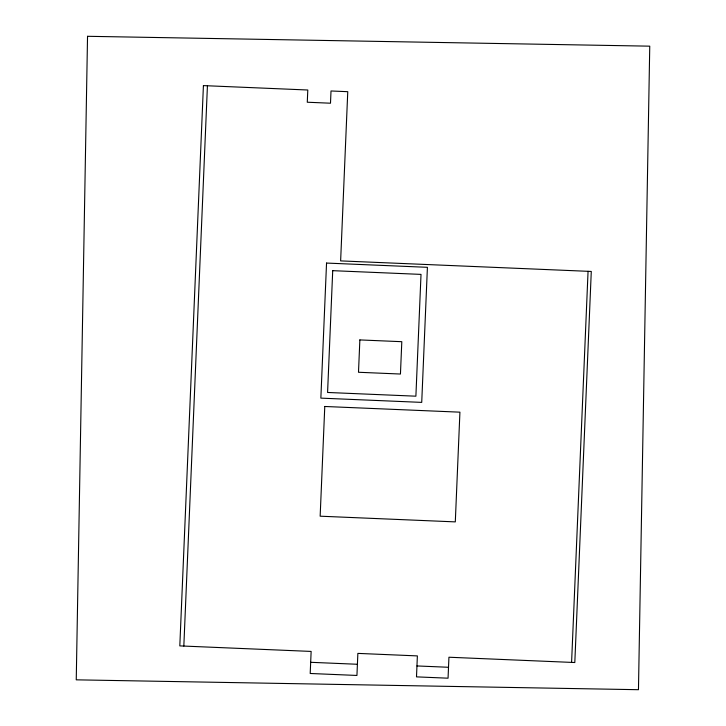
<?xml version="1.0" encoding="UTF-8"?>
<svg xmlns="http://www.w3.org/2000/svg" width="726" height="726" viewBox="0 0 726 726"><rect width="100%" height="100%" fill="white"/><g stroke="black" fill="none" stroke-linecap="round" stroke-linejoin="round"><path stroke-width="1.09" d="M183.832 646.058L207.427 85.777M571.589 662.393L588.06 271.315M416.96 665.942L448.514 667.276M310.674 662.303L357.41 664.272M87.537 36.3L76.248 679.835L638.463 689.7L649.752 46.165L87.537 36.3M203.416 85.604L179.812 645.895L311.136 651.422L310.202 673.483L356.938 675.452L357.864 653.391L417.377 655.905L416.497 676.868L448.051 678.193L448.94 657.23L574.81 662.529L591.282 271.451L340.63 260.897L347.763 91.685L331.011 90.977L330.493 103.21L307.279 102.23L307.797 90.006L203.416 85.604M326.546 263.066L320.856 398.129L421.724 402.385L427.414 267.313L326.546 263.066M324.776 406.478L320.157 516.195L455.302 521.885L459.921 412.168L324.776 406.478M332.717 270.671L327.58 392.467L415.889 396.187L421.016 274.392L332.717 270.671M359.86 339.922L358.499 372.266L400.443 374.035L401.805 341.692L359.86 339.922"/></g></svg>
